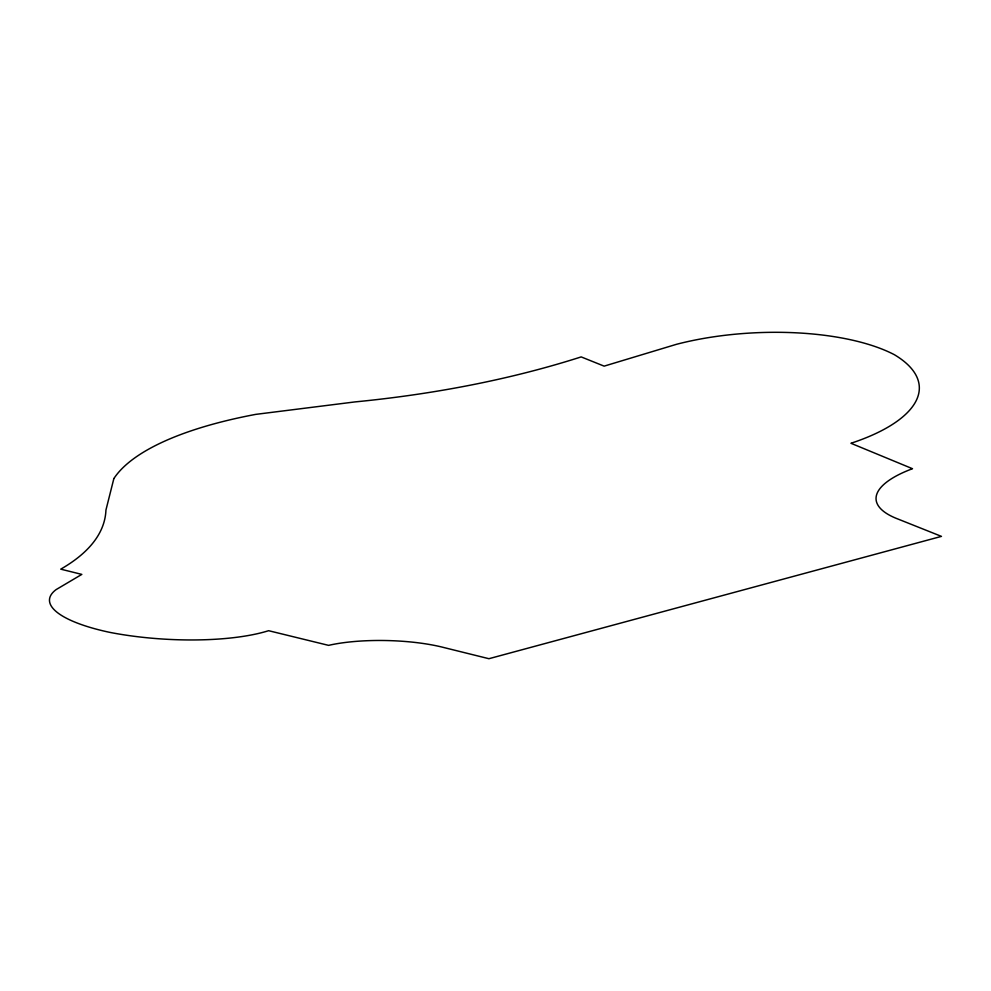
<?xml version="1.0" encoding="UTF-8"?>
<svg xmlns="http://www.w3.org/2000/svg" width="991" height="991" viewBox="0 0 991 991"><rect width="100%" height="100%" fill="white"/><g stroke="black" fill="none" stroke-linecap="round" stroke-linejoin="round"><path stroke-width="1.49" d="M113.854 478.579L105.938 510.08A592.11 174.02 9.1 0 1 60.761 569.156L81.819 574.396L56.128 589.595A119.416 33.248 3.3 0 0 109.753 632.357A127.938 35.8 3.4 0 0 268.611 630.697L328.578 645.364A84.371 21.876 1.5 0 1 444.005 647.569L488.922 658.705L941.45 536.379L898.218 519.135A116.331 37.509 -4.3 0 1 912.488 468.706L850.947 443.274A174.305 66.31 -2.5 0 0 894.353 354.691A163.726 62.173 -2.6 0 0 676.444 344.323L604.138 366.137L581.172 356.909A875.016 468.582 9.2 0 1 355.001 401.912L255.752 414.374A318.991 105.294 1.3 0 0 113.854 478.579"/></g></svg>
